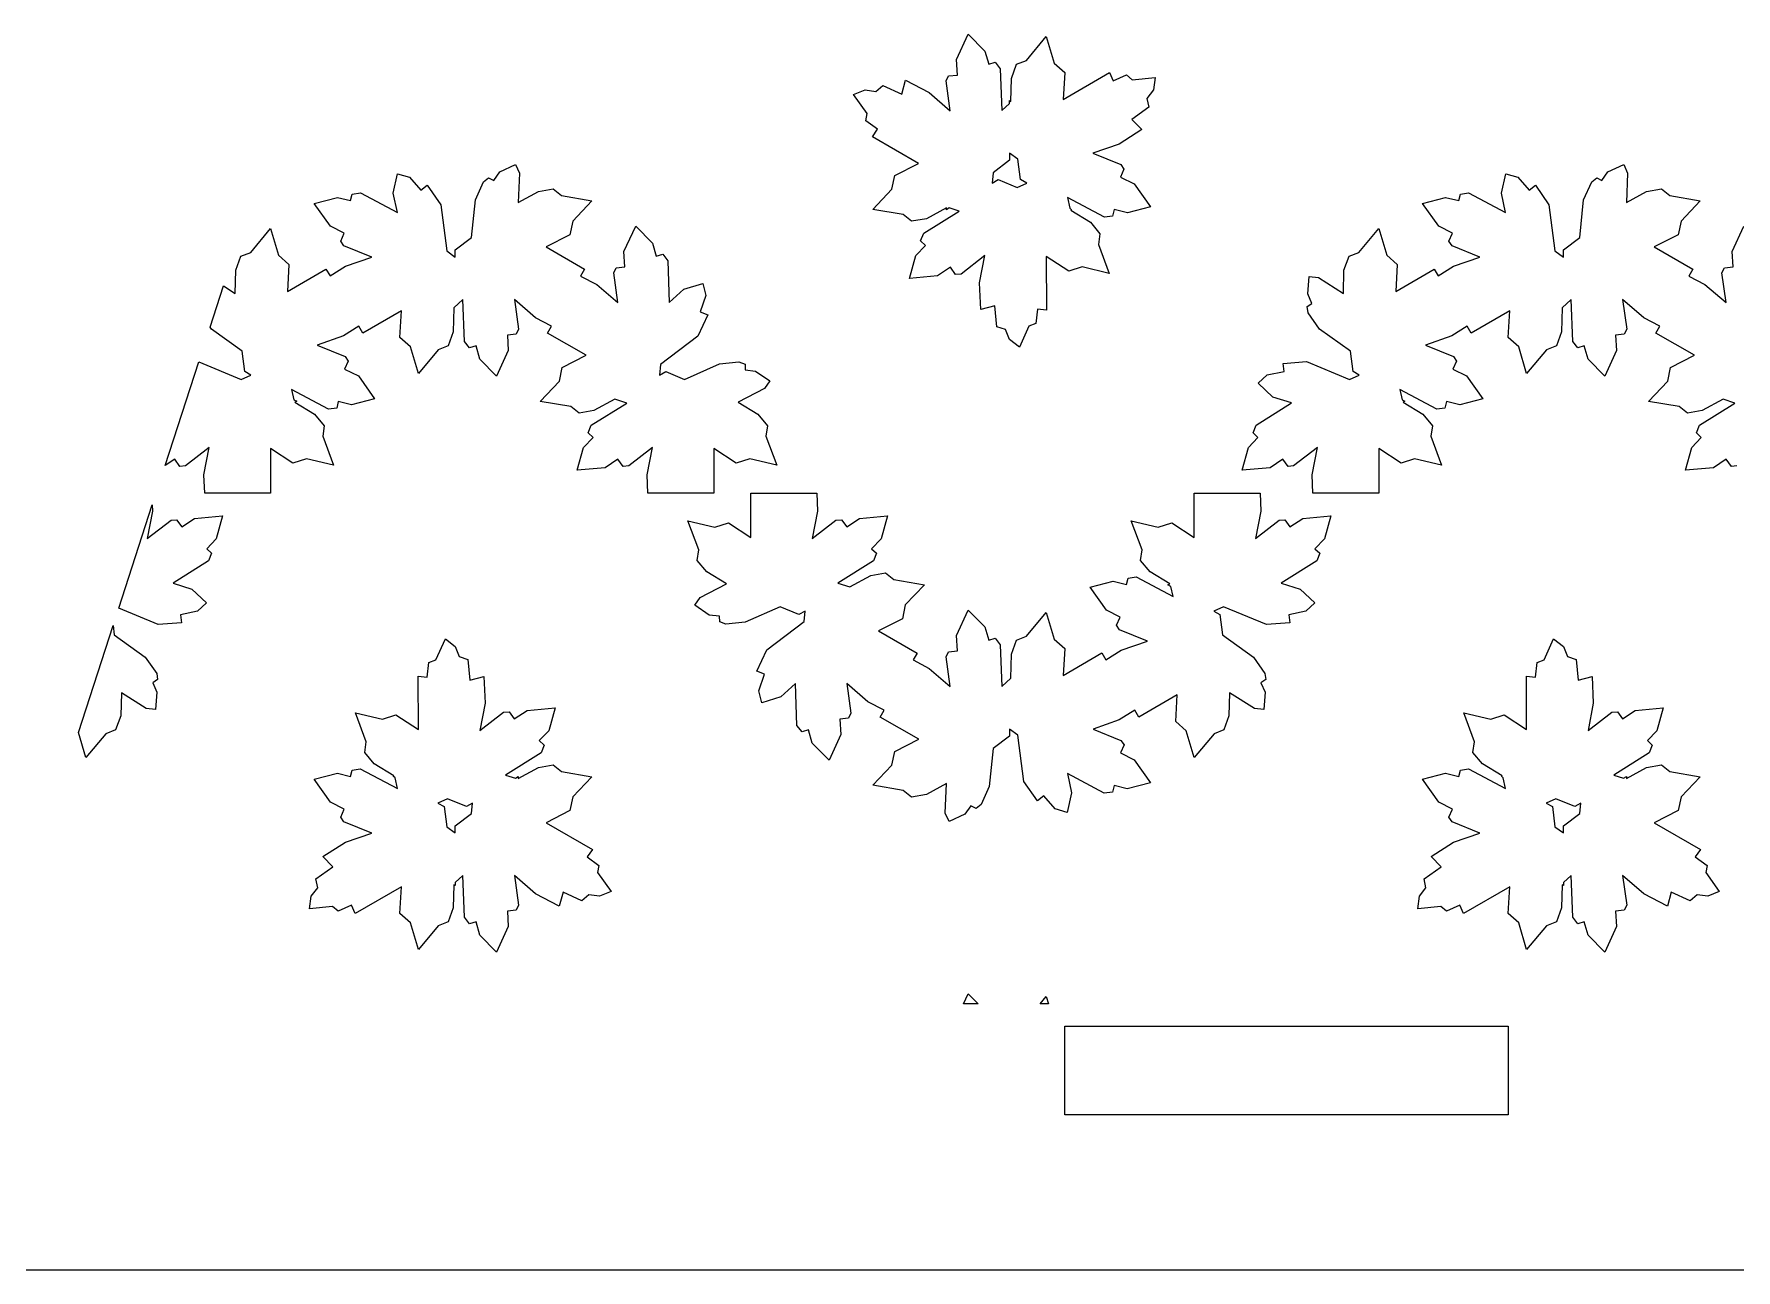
# Model space of a CAD drawing. Header units: metres. Extents: x 20 to 1108, y 20 to 485.
# Drawn here: x 273 to 349.7, y 253.8 to 309.6 of the extents above; entities that cross this region are included whole.
import ezdxf

# ---------------------------------------------------------------- set-up
doc = ezdxf.new("R2010")
doc.units = ezdxf.units.M

msp = doc.modelspace()

# ---------------------------------------------------------------- linework, layer by layer
for p, q in [((314.574, 308.428), (315.102, 309.583)), ((315.102, 309.583), (315.856, 308.816)), ((317.734, 308.394), (318.629, 309.467)), ((318.629, 309.467), (318.987, 308.264)), ((315.856, 308.816), (316.029, 308.22)), ((314.615, 307.734), (314.574, 308.428)), ((316.029, 308.22), (316.32, 308.307)), ((316.32, 308.307), (316.547, 308.015)), ((316.547, 308.015), (316.616, 306.127)), ((317.056, 307.583), (317.287, 308.218)), ((317.287, 308.218), (317.734, 308.394)), ((318.987, 308.264), (319.458, 307.842)), ((310.941, 306.996), (311.248, 307.266)), ((311.248, 307.266), (312.103, 306.876)), ((312.103, 306.876), (312.274, 307.506)), ((312.274, 307.506), (313.343, 306.949)), ((314.112, 307.472), (314.22, 307.695)), ((314.297, 306.125), (314.112, 307.472)), ((314.22, 307.695), (314.615, 307.734)), ((317.031, 306.541), (317.056, 307.583)), ((319.393, 306.634), (321.478, 307.845)), ((319.458, 307.842), (319.393, 306.634)), ((321.478, 307.845), (321.648, 307.469)), ((321.648, 307.469), (322.245, 307.741)), ((322.245, 307.741), (322.505, 307.523)), ((322.505, 307.523), (323.543, 307.627)), ((323.543, 307.627), (323.467, 307.068)), ((309.934, 306.849), (310.457, 307.063)), ((310.544, 306), (309.934, 306.849)), ((310.457, 307.063), (310.941, 306.996)), ((313.343, 306.949), (314.297, 306.125)), ((316.616, 306.127), (316.964, 306.445)), ((316.964, 306.445), (316.964, 306.58)), ((316.964, 306.58), (317.031, 306.541)), ((323.467, 307.068), (323.168, 306.681)), ((323.168, 306.681), (323.247, 306.28)), ((310.485, 305.67), (310.544, 306)), ((311.019, 305.286), (310.485, 305.67)), ((323.247, 306.28), (322.483, 305.735)), ((322.483, 305.735), (322.943, 305.272)), ((310.779, 304.951), (311.019, 305.286)), ((312.868, 303.75), (310.779, 304.951)), ((322.943, 305.272), (321.922, 304.621)), ((316.964, 304.21), (316.963, 303.891)), ((317.348, 303.933), (316.964, 304.21)), ((321.922, 304.621), (320.734, 304.212)), ((320.734, 304.212), (321.992, 303.7)), ((293.697, 302.982), (293.969, 303.361)), ((293.969, 303.361), (294.682, 303.699)), ((294.682, 303.699), (294.855, 303.31)), ((294.855, 303.31), (294.797, 301.982)), ((311.789, 303.202), (312.868, 303.75)), ((316.229, 303.329), (316.181, 302.859)), ((316.963, 303.891), (316.229, 303.329)), ((317.468, 303.019), (317.348, 303.933)), ((322.133, 303.492), (321.972, 303.131)), ((321.992, 303.7), (322.133, 303.492)), ((343.697, 302.982), (343.969, 303.361)), ((343.969, 303.361), (344.682, 303.699)), ((344.682, 303.699), (344.855, 303.31)), ((344.855, 303.31), (344.797, 301.982)), ((289.158, 302.397), (289.363, 303.283)), ((289.363, 303.283), (289.896, 303.123)), ((289.896, 303.123), (290.412, 302.535)), ((290.412, 302.535), (290.702, 302.759)), ((290.702, 302.759), (291.305, 301.882)), ((292.87, 302.109), (293.239, 302.92)), ((293.239, 302.92), (293.464, 303.103)), ((293.464, 303.103), (293.697, 302.982)), ((295.71, 302.479), (296.376, 302.597)), ((296.376, 302.597), (296.753, 302.296)), ((310.796, 301.672), (311.663, 302.584)), ((311.663, 302.584), (311.789, 303.202)), ((316.181, 302.859), (316.46, 303.018)), ((316.46, 303.018), (317.31, 302.664)), ((317.31, 302.664), (317.743, 302.859)), ((317.743, 302.859), (317.468, 303.019)), ((321.972, 303.131), (322.59, 302.822)), ((322.59, 302.822), (323.326, 301.786)), ((339.158, 302.397), (339.363, 303.283)), ((339.363, 303.283), (339.896, 303.123)), ((339.896, 303.123), (340.412, 302.535)), ((340.412, 302.535), (340.702, 302.759)), ((340.702, 302.759), (341.305, 301.882)), ((342.87, 302.109), (343.239, 302.92)), ((343.239, 302.92), (343.464, 303.103)), ((343.464, 303.103), (343.697, 302.982)), ((345.71, 302.479), (346.376, 302.597)), ((346.376, 302.597), (346.753, 302.296)), ((285.601, 301.944), (286.644, 302.216)), ((286.336, 300.908), (285.601, 301.944)), ((286.644, 302.216), (287.242, 302.068)), ((287.242, 302.068), (287.313, 302.363)), ((287.313, 302.363), (287.681, 302.416)), ((287.681, 302.416), (289.349, 301.529)), ((289.349, 301.529), (289.158, 302.397)), ((291.305, 301.882), (291.578, 299.799)), ((292.698, 300.402), (292.87, 302.109)), ((294.797, 301.982), (295.71, 302.479)), ((296.753, 302.296), (298.13, 302.06)), ((298.13, 302.06), (297.263, 301.147)), ((321.248, 301.315), (319.577, 302.202)), ((319.577, 302.202), (319.682, 301.726)), ((323.326, 301.786), (322.284, 301.516)), ((335.601, 301.944), (336.644, 302.216)), ((336.336, 300.908), (335.601, 301.944)), ((336.644, 302.216), (337.242, 302.068)), ((337.242, 302.068), (337.313, 302.363)), ((337.313, 302.363), (337.681, 302.416)), ((337.681, 302.416), (339.349, 301.529)), ((339.349, 301.529), (339.158, 302.397)), ((341.305, 301.882), (341.578, 299.799)), ((342.698, 300.402), (342.87, 302.109)), ((344.797, 301.982), (345.71, 302.479)), ((346.753, 302.296), (348.13, 302.06)), ((348.13, 302.06), (347.263, 301.147)), ((297.263, 301.147), (297.135, 300.529)), ((312.173, 301.437), (310.796, 301.672)), ((312.549, 301.136), (312.173, 301.437)), ((313.216, 301.253), (312.549, 301.136)), ((313.095, 300.598), (314.698, 301.599)), ((314.129, 301.749), (313.216, 301.253)), ((314.125, 301.655), (314.129, 301.749)), ((314.251, 301.739), (314.125, 301.655)), ((314.698, 301.599), (314.251, 301.739)), ((319.682, 301.726), (319.758, 301.649)), ((319.758, 301.649), (319.731, 301.634)), ((319.731, 301.634), (320.617, 301.094)), ((320.617, 301.094), (321.05, 300.574)), ((321.614, 301.369), (321.248, 301.315)), ((321.684, 301.664), (321.614, 301.369)), ((322.284, 301.516), (321.684, 301.664)), ((347.263, 301.147), (347.135, 300.529)), ((282.733, 299.734), (283.628, 300.807)), ((283.628, 300.807), (283.987, 299.605)), ((286.954, 300.602), (286.336, 300.908)), ((286.793, 300.239), (286.954, 300.602)), ((286.935, 300.031), (286.793, 300.239)), ((291.963, 299.841), (292.698, 300.402)), ((297.135, 300.529), (296.056, 299.982)), ((299.573, 299.767), (300.102, 300.919)), ((300.102, 300.919), (300.856, 300.154)), ((312.957, 300.251), (313.095, 300.598)), ((313.178, 300.044), (312.957, 300.251)), ((321.05, 300.574), (320.981, 300.095)), ((332.733, 299.734), (333.628, 300.807)), ((333.628, 300.807), (333.987, 299.605)), ((336.954, 300.602), (336.336, 300.908)), ((336.792, 300.239), (336.954, 300.602)), ((336.935, 300.031), (336.792, 300.239)), ((341.963, 299.841), (342.698, 300.402)), ((347.135, 300.529), (346.056, 299.982)), ((349.573, 299.767), (350.102, 300.919)), ((282.056, 298.923), (282.286, 299.558)), ((282.286, 299.558), (282.733, 299.734)), ((283.987, 299.605), (284.457, 299.183)), ((288.191, 299.521), (286.935, 300.031)), ((287.004, 299.11), (288.191, 299.521)), ((291.578, 299.799), (291.963, 299.521)), ((291.963, 299.521), (291.963, 299.841)), ((296.056, 299.982), (297.799, 298.981)), ((299.614, 299.074), (299.573, 299.767)), ((300.856, 300.154), (301.029, 299.56)), ((301.029, 299.56), (301.32, 299.647)), ((301.32, 299.647), (301.548, 299.354)), ((312.462, 298.561), (312.747, 299.595)), ((312.747, 299.595), (313.178, 300.044)), ((315.859, 299.591), (314.787, 298.757)), ((315.62, 298.356), (315.859, 299.591)), ((319.64, 298.883), (318.628, 299.542)), ((318.628, 299.542), (318.634, 297.131)), ((320.981, 300.095), (321.464, 298.785)), ((332.056, 298.923), (332.286, 299.558)), ((332.286, 299.558), (332.733, 299.734)), ((333.987, 299.605), (334.457, 299.183)), ((338.191, 299.521), (336.935, 300.031)), ((337.004, 299.11), (338.191, 299.521)), ((341.578, 299.799), (341.963, 299.521)), ((341.963, 299.521), (341.963, 299.841)), ((346.056, 299.982), (347.799, 298.981)), ((349.614, 299.074), (349.573, 299.767)), ((282.03, 297.883), (282.056, 298.923)), ((284.457, 299.183), (284.391, 297.974)), ((284.391, 297.974), (286.13, 298.983)), ((286.13, 298.983), (286.311, 298.669)), ((286.311, 298.669), (287.004, 299.11)), ((297.799, 298.981), (297.617, 298.666)), ((299.112, 298.812), (299.222, 299.036)), ((299.296, 297.465), (299.112, 298.812)), ((299.222, 299.036), (299.614, 299.074)), ((301.548, 299.354), (301.616, 297.467)), ((314.304, 299.062), (313.726, 298.68)), ((314.534, 298.739), (314.304, 299.062)), ((314.787, 298.757), (314.534, 298.739)), ((320.245, 299.079), (319.64, 298.883)), ((321.464, 298.785), (320.245, 299.079)), ((332.03, 297.883), (332.056, 298.923)), ((334.457, 299.183), (334.391, 297.974)), ((334.391, 297.974), (336.13, 298.983)), ((336.13, 298.983), (336.311, 298.669)), ((336.311, 298.669), (337.004, 299.11)), ((347.799, 298.981), (347.617, 298.666)), ((349.112, 298.812), (349.222, 299.036)), ((349.296, 297.465), (349.112, 298.812)), ((349.222, 299.036), (349.614, 299.074)), ((280.9, 296.357), (281.504, 298.217)), ((281.504, 298.217), (282.03, 297.883)), ((297.617, 298.666), (298.344, 298.289)), ((298.344, 298.289), (299.296, 297.465)), ((301.616, 297.467), (302.272, 298.068)), ((302.272, 298.068), (303.139, 298.333)), ((303.139, 298.333), (303.269, 297.79)), ((313.726, 298.68), (312.462, 298.561)), ((315.674, 297.15), (315.62, 298.356)), ((330.421, 297.856), (330.487, 298.642)), ((330.487, 298.642), (330.906, 298.597)), ((330.906, 298.597), (332.03, 297.883)), ((347.617, 298.666), (348.344, 298.289)), ((348.344, 298.289), (349.296, 297.465)), ((291.899, 297.227), (291.872, 296.149)), ((292.311, 297.605), (291.899, 297.227)), ((292.379, 295.717), (292.311, 297.605)), ((295.581, 296.784), (294.631, 297.608)), ((294.631, 297.608), (294.816, 296.262)), ((303.269, 297.79), (303.018, 297.048)), ((316.306, 297.317), (315.674, 297.15)), ((316.393, 296.381), (316.306, 297.317)), ((318.224, 297.174), (318.158, 296.518)), ((318.634, 297.131), (318.224, 297.174)), ((330.392, 297.288), (330.614, 297.43)), ((330.436, 297.007), (330.392, 297.288)), ((330.614, 297.43), (330.421, 297.856)), ((341.899, 297.227), (341.872, 296.149)), ((342.311, 297.605), (341.899, 297.227)), ((342.379, 295.717), (342.311, 297.605)), ((345.581, 296.784), (344.631, 297.608)), ((344.631, 297.608), (344.816, 296.262)), ((287.615, 296.403), (286.924, 295.961)), ((287.795, 296.09), (287.615, 296.403)), ((289.534, 297.099), (287.795, 296.09)), ((289.468, 295.889), (289.534, 297.099)), ((296.308, 296.404), (295.581, 296.784)), ((296.128, 296.092), (296.308, 296.404)), ((303.358, 296.908), (302.902, 295.951)), ((303.018, 297.048), (303.358, 296.908)), ((317.84, 296.405), (317.411, 295.451)), ((318.158, 296.518), (317.84, 296.405)), ((330.957, 296.276), (330.436, 297.007)), ((337.615, 296.403), (336.924, 295.961)), ((337.795, 296.09), (337.615, 296.403)), ((339.534, 297.099), (337.795, 296.09)), ((339.468, 295.889), (339.534, 297.099)), ((346.308, 296.404), (345.581, 296.784)), ((346.128, 296.092), (346.308, 296.404)), ((280.957, 296.276), (280.9, 296.357)), ((282.346, 295.273), (280.957, 296.276)), ((286.924, 295.961), (285.733, 295.552)), ((289.939, 295.466), (289.468, 295.889)), ((291.872, 296.149), (291.639, 295.514)), ((292.606, 295.425), (292.379, 295.717)), ((294.706, 296.036), (294.312, 295.997)), ((294.312, 295.997), (294.354, 295.305)), ((294.816, 296.262), (294.706, 296.036)), ((297.87, 295.091), (296.128, 296.092)), ((302.902, 295.951), (301.229, 294.668)), ((316.782, 296.249), (316.393, 296.381)), ((316.966, 295.798), (316.782, 296.249)), ((317.411, 295.451), (316.966, 295.798)), ((332.346, 295.273), (330.957, 296.276)), ((336.924, 295.961), (335.733, 295.552)), ((339.939, 295.466), (339.468, 295.889)), ((341.872, 296.149), (341.639, 295.514)), ((342.606, 295.425), (342.379, 295.717)), ((344.706, 296.036), (344.312, 295.997)), ((344.312, 295.997), (344.354, 295.305)), ((344.816, 296.262), (344.706, 296.036)), ((347.87, 295.091), (346.128, 296.092)), ((282.467, 294.359), (282.346, 295.273)), ((285.733, 295.552), (286.992, 295.04)), ((286.992, 295.04), (287.133, 294.832)), ((290.297, 294.265), (289.939, 295.466)), ((291.193, 295.338), (290.297, 294.265)), ((291.639, 295.514), (291.193, 295.338)), ((292.898, 295.511), (292.606, 295.425)), ((293.071, 294.917), (292.898, 295.511)), ((293.825, 294.151), (293.071, 294.917)), ((294.354, 295.305), (293.825, 294.151)), ((296.791, 294.542), (297.87, 295.091)), ((332.467, 294.359), (332.346, 295.273)), ((335.733, 295.552), (336.992, 295.04)), ((336.992, 295.04), (337.133, 294.832)), ((340.297, 294.265), (339.939, 295.466)), ((341.193, 295.338), (340.297, 294.265)), ((341.639, 295.514), (341.193, 295.338)), ((342.898, 295.511), (342.606, 295.425)), ((343.071, 294.917), (342.898, 295.511)), ((343.825, 294.151), (343.071, 294.917)), ((344.354, 295.305), (343.825, 294.151)), ((346.791, 294.542), (347.87, 295.091)), ((278.871, 290.115), (280.394, 294.799)), ((280.394, 294.799), (282.309, 294.004)), ((282.309, 294.004), (282.742, 294.198)), ((282.742, 294.198), (282.467, 294.359)), ((287.133, 294.832), (286.971, 294.471)), ((286.971, 294.471), (287.589, 294.163)), ((287.589, 294.163), (288.325, 293.126)), ((296.662, 293.925), (296.791, 294.542)), ((301.229, 294.668), (301.182, 294.196)), ((301.182, 294.196), (301.459, 294.358)), ((301.459, 294.358), (302.31, 294.004)), ((302.31, 294.004), (303.885, 294.707)), ((303.885, 294.707), (304.763, 294.791)), ((304.763, 294.791), (305.034, 294.689)), ((305.034, 294.689), (305.046, 294.427)), ((305.046, 294.427), (305.514, 294.381)), ((305.514, 294.381), (306.16, 293.931)), ((328.185, 293.826), (328.591, 294.207)), ((328.591, 294.207), (329.358, 294.362)), ((329.31, 294.725), (330.371, 294.809)), ((329.358, 294.362), (329.31, 294.725)), ((330.371, 294.809), (332.309, 294.004)), ((332.309, 294.004), (332.742, 294.198)), ((332.742, 294.198), (332.467, 294.359)), ((337.133, 294.832), (336.971, 294.471)), ((336.971, 294.471), (337.589, 294.163)), ((337.589, 294.163), (338.325, 293.126)), ((346.662, 293.925), (346.791, 294.542)), ((286.245, 292.654), (284.577, 293.542)), ((284.577, 293.542), (284.678, 293.083)), ((295.796, 293.013), (296.662, 293.925)), ((305.909, 293.588), (304.73, 292.974)), ((306.16, 293.931), (305.909, 293.588)), ((328.849, 293.206), (328.185, 293.826)), ((336.245, 292.654), (334.577, 293.542)), ((334.577, 293.542), (334.678, 293.083)), ((345.796, 293.013), (346.662, 293.925)), ((284.678, 293.083), (284.81, 293.017)), ((284.81, 293.017), (284.729, 292.974)), ((284.729, 292.974), (285.617, 292.434)), ((286.613, 292.708), (286.245, 292.654)), ((286.683, 293.003), (286.613, 292.708)), ((287.282, 292.856), (286.683, 293.003)), ((288.325, 293.126), (287.282, 292.856)), ((297.174, 292.776), (295.796, 293.013)), ((297.551, 292.476), (297.174, 292.776)), ((298.217, 292.593), (297.551, 292.476)), ((298.095, 291.938), (299.698, 292.937)), ((299.16, 293.107), (298.217, 292.593)), ((299.698, 292.937), (299.16, 293.107)), ((304.73, 292.974), (305.617, 292.434)), ((328.095, 291.938), (329.697, 292.938)), ((329.697, 292.938), (328.849, 293.206)), ((334.678, 293.083), (334.81, 293.017)), ((334.81, 293.017), (334.729, 292.974)), ((334.729, 292.974), (335.617, 292.434)), ((336.613, 292.708), (336.245, 292.654)), ((336.683, 293.003), (336.613, 292.708)), ((337.282, 292.856), (336.683, 293.003)), ((338.325, 293.126), (337.282, 292.856)), ((347.174, 292.776), (345.796, 293.013)), ((347.551, 292.476), (347.174, 292.776)), ((348.217, 292.593), (347.551, 292.476)), ((348.095, 291.938), (349.698, 292.937)), ((349.16, 293.107), (348.217, 292.593)), ((349.698, 292.937), (349.16, 293.107)), ((285.617, 292.434), (286.05, 291.914)), ((286.05, 291.914), (285.98, 291.435)), ((297.957, 291.591), (298.095, 291.938)), ((305.617, 292.434), (306.05, 291.914)), ((306.05, 291.914), (305.981, 291.435)), ((327.958, 291.591), (328.095, 291.938)), ((335.617, 292.434), (336.05, 291.914)), ((336.05, 291.914), (335.98, 291.435)), ((347.957, 291.591), (348.095, 291.938)), ((285.98, 291.435), (286.464, 290.126)), ((297.747, 290.935), (298.178, 291.384)), ((298.178, 291.384), (297.957, 291.591)), ((305.981, 291.435), (306.464, 290.126)), ((327.747, 290.935), (328.178, 291.384)), ((328.178, 291.384), (327.958, 291.591)), ((335.98, 291.435), (336.464, 290.126)), ((347.747, 290.935), (348.178, 291.384)), ((348.178, 291.384), (347.957, 291.591)), ((279.304, 290.401), (278.871, 290.115)), ((279.534, 290.079), (279.304, 290.401)), ((280.858, 290.931), (279.786, 290.097)), ((280.619, 289.695), (280.858, 290.931)), ((284.641, 290.223), (283.627, 290.882)), ((283.627, 290.882), (283.632, 288.874)), ((285.245, 290.418), (284.641, 290.223)), ((286.464, 290.126), (285.245, 290.418)), ((297.461, 289.901), (297.747, 290.935)), ((299.304, 290.401), (298.727, 290.02)), ((299.535, 290.079), (299.304, 290.401)), ((300.859, 290.932), (299.787, 290.097)), ((300.62, 289.695), (300.859, 290.932)), ((304.641, 290.223), (303.628, 290.882)), ((303.628, 290.882), (303.633, 288.874)), ((305.246, 290.418), (304.641, 290.223)), ((306.464, 290.126), (305.246, 290.418)), ((327.462, 289.901), (327.747, 290.935)), ((329.305, 290.401), (328.726, 290.02)), ((329.534, 290.079), (329.305, 290.401)), ((330.858, 290.931), (329.786, 290.097)), ((330.619, 289.695), (330.858, 290.931)), ((334.641, 290.223), (333.627, 290.882)), ((333.627, 290.882), (333.632, 288.874)), ((335.245, 290.418), (334.641, 290.223)), ((336.464, 290.126), (335.245, 290.418)), ((347.461, 289.901), (347.747, 290.935)), ((349.304, 290.401), (348.727, 290.02)), ((349.535, 290.079), (349.304, 290.401)), ((279.786, 290.097), (279.534, 290.079)), ((280.657, 288.874), (280.619, 289.695)), ((298.727, 290.02), (297.461, 289.901)), ((299.787, 290.097), (299.535, 290.079)), ((300.657, 288.874), (300.62, 289.695)), ((328.726, 290.02), (327.462, 289.901)), ((329.786, 290.097), (329.534, 290.079)), ((330.657, 288.874), (330.619, 289.695)), ((348.727, 290.02), (347.461, 289.901)), ((349.787, 290.097), (349.535, 290.079)), ((283.632, 288.874), (280.657, 288.874)), ((303.633, 288.874), (300.657, 288.874)), ((305.298, 286.867), (305.293, 288.876)), ((305.293, 288.876), (308.27, 288.876)), ((308.27, 288.876), (308.306, 288.054)), ((325.299, 286.867), (325.294, 288.876)), ((325.294, 288.876), (328.27, 288.876)), ((328.27, 288.876), (328.307, 288.054)), ((333.632, 288.874), (330.657, 288.874)), ((276.781, 283.678), (278.294, 288.337)), ((278.307, 288.054), (278.069, 286.818)), ((278.294, 288.337), (278.307, 288.054)), ((308.306, 288.054), (308.068, 286.818)), ((328.307, 288.054), (328.069, 286.818)), ((278.069, 286.818), (279.14, 287.652)), ((279.14, 287.652), (279.392, 287.671)), ((279.392, 287.671), (279.622, 287.349)), ((279.622, 287.349), (280.201, 287.731)), ((280.201, 287.731), (281.464, 287.85)), ((281.464, 287.85), (281.179, 286.815)), ((302.946, 286.316), (302.462, 287.624)), ((302.462, 287.624), (303.68, 287.331)), ((303.68, 287.331), (304.285, 287.526)), ((304.285, 287.526), (305.298, 286.867)), ((308.068, 286.818), (309.139, 287.652)), ((309.139, 287.652), (309.391, 287.671)), ((309.391, 287.671), (309.622, 287.349)), ((309.622, 287.349), (310.2, 287.731)), ((310.2, 287.731), (311.465, 287.85)), ((311.465, 287.85), (311.179, 286.815)), ((322.947, 286.316), (322.462, 287.624)), ((322.462, 287.624), (323.681, 287.331)), ((323.681, 287.331), (324.285, 287.526)), ((324.285, 287.526), (325.299, 286.867)), ((328.069, 286.818), (329.14, 287.652)), ((329.14, 287.652), (329.392, 287.671)), ((329.392, 287.671), (329.621, 287.349)), ((329.621, 287.349), (330.201, 287.731)), ((330.201, 287.731), (331.464, 287.85)), ((331.464, 287.85), (331.179, 286.815)), ((281.179, 286.815), (280.748, 286.365)), ((311.179, 286.815), (310.748, 286.365)), ((331.179, 286.815), (330.748, 286.365)), ((280.831, 285.813), (279.23, 284.813)), ((280.748, 286.365), (280.968, 286.159)), ((280.968, 286.159), (280.831, 285.813)), ((302.876, 285.835), (302.946, 286.316)), ((303.309, 285.317), (302.876, 285.835)), ((310.831, 285.813), (309.229, 284.813)), ((310.748, 286.365), (310.969, 286.159)), ((310.969, 286.159), (310.831, 285.813)), ((322.876, 285.835), (322.947, 286.316)), ((323.309, 285.317), (322.876, 285.835)), ((330.831, 285.813), (329.23, 284.813)), ((330.748, 286.365), (330.968, 286.159)), ((330.968, 286.159), (330.831, 285.813)), ((304.197, 284.776), (303.309, 285.317)), ((309.766, 284.643), (310.709, 285.157)), ((310.709, 285.157), (311.375, 285.275)), ((311.375, 285.275), (311.752, 284.974)), ((311.752, 284.974), (313.13, 284.737)), ((320.602, 284.624), (321.645, 284.895)), ((321.645, 284.895), (322.243, 284.746)), ((322.243, 284.746), (322.314, 285.042)), ((322.314, 285.042), (322.681, 285.096)), ((322.681, 285.096), (324.349, 284.208)), ((324.198, 284.776), (323.309, 285.317)), ((279.23, 284.813), (280.077, 284.544)), ((280.077, 284.544), (280.742, 283.924)), ((302.766, 283.819), (303.017, 284.162)), ((303.017, 284.162), (304.197, 284.776)), ((309.229, 284.813), (309.766, 284.643)), ((313.13, 284.737), (312.264, 283.825)), ((321.337, 283.587), (320.602, 284.624)), ((324.117, 284.733), (324.198, 284.776)), ((324.248, 284.666), (324.117, 284.733)), ((324.349, 284.208), (324.248, 284.666)), ((329.23, 284.813), (330.077, 284.544)), ((330.077, 284.544), (330.742, 283.924)), ((278.554, 282.942), (276.781, 283.678)), ((280.335, 283.543), (279.569, 283.388)), ((279.569, 283.388), (279.617, 283.025)), ((280.742, 283.924), (280.335, 283.543)), ((303.412, 283.369), (302.766, 283.819)), ((303.88, 283.323), (303.412, 283.369)), ((306.617, 283.745), (305.041, 283.043)), ((307.467, 283.393), (306.617, 283.745)), ((307.744, 283.554), (307.467, 283.393)), ((307.698, 283.082), (307.744, 283.554)), ((312.264, 283.825), (312.135, 283.208)), ((314.573, 282.444), (315.102, 283.599)), ((315.102, 283.599), (315.856, 282.833)), ((317.734, 282.412), (318.629, 283.485)), ((318.629, 283.485), (318.988, 282.284)), ((321.955, 283.279), (321.337, 283.587)), ((326.617, 283.745), (326.184, 283.552)), ((326.184, 283.552), (326.459, 283.392)), ((326.459, 283.392), (326.58, 282.477)), ((328.555, 282.942), (326.617, 283.745)), ((330.335, 283.543), (329.569, 283.388)), ((329.569, 283.388), (329.617, 283.025)), ((330.742, 283.924), (330.335, 283.543)), ((274.96, 278.076), (276.525, 282.894)), ((276.525, 282.894), (276.58, 282.477)), ((279.617, 283.025), (278.554, 282.942)), ((303.893, 283.062), (303.88, 283.323)), ((304.163, 282.959), (303.893, 283.062)), ((305.041, 283.043), (304.163, 282.959)), ((306.025, 281.799), (307.698, 283.082)), ((312.135, 283.208), (311.056, 282.659)), ((311.056, 282.659), (312.798, 281.658)), ((315.856, 282.833), (316.029, 282.239)), ((321.793, 282.918), (321.955, 283.279)), ((321.935, 282.71), (321.793, 282.918)), ((323.194, 282.198), (321.935, 282.71)), ((329.617, 283.025), (328.555, 282.942)), ((276.58, 282.477), (277.969, 281.474)), ((291.086, 281.345), (291.515, 282.298)), ((291.515, 282.298), (291.96, 281.952)), ((291.96, 281.952), (292.145, 281.5)), ((314.615, 281.753), (314.573, 282.444)), ((316.029, 282.239), (316.321, 282.325)), ((316.321, 282.325), (316.547, 282.033)), ((316.547, 282.033), (316.616, 280.146)), ((317.054, 281.601), (317.287, 282.235)), ((317.287, 282.235), (317.734, 282.412)), ((318.988, 282.284), (319.458, 281.861)), ((319.458, 281.861), (319.393, 280.651)), ((322.002, 281.789), (323.194, 282.198)), ((326.58, 282.477), (327.969, 281.474)), ((341.086, 281.345), (341.515, 282.298)), ((341.515, 282.298), (341.96, 281.952)), ((341.96, 281.952), (342.145, 281.5)), ((277.969, 281.474), (278.491, 280.742)), ((290.702, 280.575), (290.769, 281.232)), ((290.769, 281.232), (291.086, 281.345)), ((292.145, 281.5), (292.534, 281.369)), ((292.534, 281.369), (292.62, 280.434)), ((305.569, 280.842), (306.025, 281.799)), ((312.798, 281.658), (312.618, 281.346)), ((312.618, 281.346), (313.345, 280.966)), ((314.111, 281.488), (314.22, 281.714)), ((314.295, 280.143), (314.111, 281.488)), ((314.22, 281.714), (314.615, 281.753)), ((317.028, 280.524), (317.054, 281.601)), ((319.393, 280.651), (321.131, 281.66)), ((321.131, 281.66), (321.312, 281.346)), ((321.312, 281.346), (322.002, 281.789)), ((327.969, 281.474), (328.491, 280.742)), ((340.702, 280.575), (340.769, 281.232)), ((340.769, 281.232), (341.086, 281.345)), ((342.145, 281.5), (342.534, 281.369)), ((342.534, 281.369), (342.62, 280.434)), ((278.534, 280.462), (278.313, 280.32)), ((278.313, 280.32), (278.505, 279.895)), ((278.491, 280.742), (278.534, 280.462)), ((290.298, 278.207), (290.292, 280.619)), ((290.292, 280.619), (290.702, 280.575)), ((292.62, 280.434), (293.252, 280.6)), ((293.252, 280.6), (293.306, 279.394)), ((305.909, 280.702), (305.569, 280.842)), ((305.658, 279.959), (305.909, 280.702)), ((307.311, 280.282), (306.655, 279.683)), ((307.378, 278.396), (307.311, 280.282)), ((310.582, 279.46), (309.63, 280.285)), ((309.63, 280.285), (309.815, 278.939)), ((313.345, 280.966), (314.295, 280.143)), ((316.616, 280.146), (317.028, 280.524)), ((328.534, 280.462), (328.313, 280.32)), ((328.313, 280.32), (328.505, 279.895)), ((328.491, 280.742), (328.534, 280.462)), ((340.298, 278.207), (340.292, 280.619)), ((340.292, 280.619), (340.702, 280.575)), ((342.62, 280.434), (343.252, 280.6)), ((343.252, 280.6), (343.306, 279.394)), ((276.897, 279.867), (276.87, 278.827)), ((278.021, 279.152), (276.897, 279.867)), ((278.505, 279.895), (278.44, 279.109)), ((305.787, 279.417), (305.658, 279.959)), ((306.655, 279.683), (305.787, 279.417)), ((324.535, 279.776), (322.796, 278.768)), ((324.469, 278.568), (324.535, 279.776)), ((326.897, 279.867), (326.87, 278.827)), ((328.021, 279.152), (326.897, 279.867)), ((328.505, 279.895), (328.44, 279.109)), ((276.87, 278.827), (276.64, 278.193)), ((278.44, 279.109), (278.021, 279.152)), ((287.946, 277.655), (287.462, 278.964)), ((287.462, 278.964), (288.681, 278.671)), ((288.681, 278.671), (289.286, 278.866)), ((289.286, 278.866), (290.298, 278.207)), ((293.306, 279.394), (293.068, 278.158)), ((293.068, 278.158), (294.139, 278.992)), ((294.139, 278.992), (294.392, 279.01)), ((294.392, 279.01), (294.622, 278.689)), ((294.622, 278.689), (295.201, 279.069)), ((295.201, 279.069), (296.464, 279.19)), ((296.464, 279.19), (296.179, 278.154)), ((309.815, 278.939), (309.704, 278.714)), ((311.309, 279.083), (310.582, 279.46)), ((311.127, 278.769), (311.309, 279.083)), ((312.87, 277.768), (311.127, 278.769)), ((322.616, 279.081), (321.922, 278.64)), ((322.796, 278.768), (322.616, 279.081)), ((326.87, 278.827), (326.64, 278.193)), ((328.44, 279.109), (328.021, 279.152)), ((337.946, 277.655), (337.462, 278.964)), ((337.462, 278.964), (338.681, 278.671)), ((338.681, 278.671), (339.286, 278.866)), ((339.286, 278.866), (340.298, 278.207)), ((343.306, 279.394), (343.068, 278.158)), ((343.068, 278.158), (344.139, 278.992)), ((344.139, 278.992), (344.392, 279.01)), ((344.392, 279.01), (344.622, 278.689)), ((344.622, 278.689), (345.201, 279.069)), ((345.201, 279.069), (346.464, 279.19)), ((346.464, 279.19), (346.179, 278.154)), ((275.298, 276.943), (274.96, 278.076)), ((276.194, 278.016), (275.298, 276.943)), ((276.64, 278.193), (276.194, 278.016)), ((296.179, 278.154), (295.748, 277.705)), ((307.607, 278.104), (307.378, 278.396)), ((307.898, 278.19), (307.607, 278.104)), ((308.071, 277.596), (307.898, 278.19)), ((309.354, 277.984), (308.825, 276.83)), ((309.704, 278.714), (309.313, 278.675)), ((309.313, 278.675), (309.354, 277.984)), ((317.348, 277.951), (316.963, 278.229)), ((316.963, 278.229), (316.963, 277.909)), ((321.922, 278.64), (320.736, 278.229)), ((320.736, 278.229), (321.992, 277.719)), ((324.94, 278.145), (324.469, 278.568)), ((325.298, 276.943), (324.94, 278.145)), ((326.194, 278.016), (325.298, 276.943)), ((326.64, 278.193), (326.194, 278.016)), ((346.179, 278.154), (345.748, 277.705)), ((287.876, 277.175), (287.946, 277.655)), ((295.748, 277.705), (295.969, 277.499)), ((295.969, 277.499), (295.831, 277.152)), ((308.825, 276.83), (308.071, 277.596)), ((311.663, 276.603), (311.791, 277.22)), ((311.791, 277.22), (312.87, 277.768)), ((316.229, 277.348), (316.056, 275.641)), ((316.963, 277.909), (316.229, 277.348)), ((317.621, 275.867), (317.348, 277.951)), ((322.134, 277.51), (321.972, 277.149)), ((321.992, 277.719), (322.134, 277.51)), ((337.876, 277.175), (337.946, 277.655)), ((345.748, 277.705), (345.969, 277.499)), ((345.969, 277.499), (345.831, 277.152)), ((287.313, 276.381), (287.678, 276.436)), ((287.678, 276.436), (289.349, 275.548)), ((288.309, 276.656), (287.876, 277.175)), ((289.196, 276.115), (288.309, 276.656)), ((295.831, 277.152), (294.229, 276.151)), ((294.797, 276.001), (295.71, 276.497)), ((295.71, 276.497), (296.377, 276.614)), ((296.377, 276.614), (296.753, 276.314)), ((310.796, 275.69), (311.663, 276.603)), ((321.972, 277.149), (322.59, 276.841)), ((322.59, 276.841), (323.326, 275.805)), ((337.313, 276.381), (337.678, 276.436)), ((337.678, 276.436), (339.349, 275.548)), ((338.309, 276.656), (337.876, 277.175)), ((339.196, 276.115), (338.309, 276.656)), ((345.831, 277.152), (344.229, 276.151)), ((344.797, 276.001), (345.71, 276.497)), ((345.71, 276.497), (346.377, 276.614)), ((346.377, 276.614), (346.753, 276.314)), ((285.601, 275.964), (286.643, 276.234)), ((286.336, 274.928), (285.601, 275.964)), ((286.643, 276.234), (287.242, 276.086)), ((287.242, 276.086), (287.313, 276.381)), ((289.168, 276.101), (289.196, 276.115)), ((289.244, 276.024), (289.168, 276.101)), ((289.349, 275.548), (289.244, 276.024)), ((294.229, 276.151), (294.675, 276.011)), ((294.675, 276.011), (294.801, 276.095)), ((294.801, 276.095), (294.797, 276.001)), ((296.753, 276.314), (298.13, 276.078)), ((298.13, 276.078), (297.263, 275.166)), ((312.173, 275.454), (310.796, 275.69)), ((314.129, 275.769), (313.216, 275.271)), ((314.072, 274.441), (314.129, 275.769)), ((318.224, 274.991), (317.621, 275.867)), ((321.245, 275.333), (319.577, 276.22)), ((319.577, 276.22), (319.769, 275.354)), ((321.684, 275.682), (321.614, 275.387)), ((322.283, 275.534), (321.684, 275.682)), ((323.326, 275.805), (322.283, 275.534)), ((335.601, 275.964), (336.643, 276.234)), ((336.336, 274.928), (335.601, 275.964)), ((336.643, 276.234), (337.242, 276.086)), ((337.242, 276.086), (337.313, 276.381)), ((339.168, 276.101), (339.196, 276.115)), ((339.244, 276.024), (339.168, 276.101)), ((339.349, 275.548), (339.244, 276.024)), ((344.229, 276.151), (344.675, 276.011)), ((344.675, 276.011), (344.801, 276.095)), ((344.801, 276.095), (344.797, 276.001)), ((346.753, 276.314), (348.13, 276.078)), ((348.13, 276.078), (347.263, 275.166)), ((286.954, 274.619), (286.336, 274.928)), ((291.617, 275.086), (291.183, 274.891)), ((291.183, 274.891), (291.458, 274.732)), ((292.466, 274.733), (291.617, 275.086)), ((292.745, 274.891), (292.466, 274.733)), ((292.698, 274.42), (292.745, 274.891)), ((297.263, 275.166), (297.137, 274.548)), ((312.55, 275.153), (312.173, 275.454)), ((313.216, 275.271), (312.55, 275.153)), ((316.056, 275.641), (315.688, 274.83)), ((318.514, 275.215), (318.224, 274.991)), ((319.031, 274.627), (318.514, 275.215)), ((319.769, 275.354), (319.564, 274.467)), ((321.614, 275.387), (321.245, 275.333)), ((336.954, 274.619), (336.336, 274.928)), ((341.617, 275.086), (341.183, 274.891)), ((341.183, 274.891), (341.458, 274.732)), ((342.466, 274.733), (341.617, 275.086)), ((342.745, 274.891), (342.466, 274.733)), ((342.698, 274.42), (342.745, 274.891)), ((347.263, 275.166), (347.137, 274.548)), ((286.793, 274.258), (286.954, 274.619)), ((286.935, 274.05), (286.793, 274.258)), ((291.458, 274.732), (291.578, 273.817)), ((291.963, 273.859), (292.698, 274.42)), ((297.137, 274.548), (296.058, 274)), ((314.244, 274.051), (314.072, 274.441)), ((314.957, 274.388), (314.244, 274.051)), ((315.23, 274.769), (314.957, 274.388)), ((315.462, 274.647), (315.23, 274.769)), ((315.688, 274.83), (315.462, 274.647)), ((319.564, 274.467), (319.031, 274.627)), ((336.793, 274.258), (336.954, 274.619)), ((336.935, 274.05), (336.793, 274.258)), ((341.458, 274.732), (341.578, 273.817)), ((341.963, 273.859), (342.698, 274.42)), ((347.137, 274.548), (346.058, 274)), ((288.193, 273.538), (286.935, 274.05)), ((287.004, 273.129), (288.193, 273.538)), ((291.578, 273.817), (291.962, 273.54)), ((291.962, 273.54), (291.963, 273.859)), ((296.058, 274), (298.148, 272.798)), ((338.193, 273.538), (336.935, 274.05)), ((337.004, 273.129), (338.193, 273.538)), ((341.578, 273.817), (341.962, 273.54)), ((341.962, 273.54), (341.963, 273.859)), ((346.058, 274), (348.148, 272.798)), ((285.984, 272.478), (287.004, 273.129)), ((298.148, 272.798), (297.908, 272.464)), ((335.984, 272.478), (337.004, 273.129)), ((348.148, 272.798), (347.908, 272.464)), ((285.679, 271.469), (286.444, 272.014)), ((286.444, 272.014), (285.984, 272.478)), ((297.908, 272.464), (298.442, 272.08)), ((298.442, 272.08), (298.382, 271.75)), ((335.679, 271.469), (336.444, 272.014)), ((336.444, 272.014), (335.984, 272.478)), ((347.908, 272.464), (348.442, 272.08)), ((348.442, 272.08), (348.382, 271.75)), ((285.459, 270.682), (285.758, 271.068)), ((285.758, 271.068), (285.679, 271.469)), ((289.534, 271.116), (287.449, 269.905)), ((289.468, 269.908), (289.534, 271.116)), ((291.896, 271.208), (291.87, 270.167)), ((291.962, 271.169), (291.896, 271.208)), ((292.311, 271.623), (291.962, 271.305)), ((291.962, 271.305), (291.962, 271.169)), ((292.379, 269.735), (292.311, 271.623)), ((295.583, 270.8), (294.629, 271.625)), ((294.629, 271.625), (294.815, 270.278)), ((298.382, 271.75), (298.992, 270.901)), ((335.459, 270.682), (335.758, 271.068)), ((335.758, 271.068), (335.679, 271.469)), ((339.534, 271.116), (337.449, 269.905)), ((339.468, 269.908), (339.534, 271.116)), ((341.896, 271.208), (341.87, 270.167)), ((341.962, 271.169), (341.896, 271.208)), ((342.311, 271.623), (341.962, 271.305)), ((341.962, 271.305), (341.962, 271.169)), ((342.379, 269.735), (342.311, 271.623)), ((345.583, 270.8), (344.629, 271.625)), ((344.629, 271.625), (344.815, 270.278)), ((348.382, 271.75), (348.992, 270.901)), ((285.383, 270.123), (285.459, 270.682)), ((296.653, 270.244), (295.583, 270.8)), ((296.824, 270.874), (296.653, 270.244)), ((297.678, 270.484), (296.824, 270.874)), ((297.986, 270.754), (297.678, 270.484)), ((298.469, 270.688), (297.986, 270.754)), ((298.992, 270.901), (298.469, 270.688)), ((335.383, 270.123), (335.459, 270.682)), ((346.653, 270.244), (345.583, 270.8)), ((346.824, 270.874), (346.653, 270.244)), ((347.678, 270.484), (346.824, 270.874)), ((347.986, 270.754), (347.678, 270.484)), ((348.469, 270.688), (347.986, 270.754)), ((348.992, 270.901), (348.469, 270.688)), ((286.421, 270.228), (285.383, 270.123)), ((286.681, 270.008), (286.421, 270.228)), ((287.279, 270.281), (286.681, 270.008)), ((287.449, 269.905), (287.279, 270.281)), ((289.94, 269.486), (289.468, 269.908)), ((291.639, 269.532), (291.193, 269.356)), ((291.87, 270.167), (291.639, 269.532)), ((292.607, 269.443), (292.379, 269.735)), ((292.898, 269.529), (292.607, 269.443)), ((293.071, 268.935), (292.898, 269.529)), ((294.706, 270.055), (294.312, 270.016)), ((294.312, 270.016), (294.353, 269.322)), ((294.815, 270.278), (294.706, 270.055)), ((336.421, 270.228), (335.383, 270.123)), ((336.681, 270.008), (336.421, 270.228)), ((337.279, 270.281), (336.681, 270.008)), ((337.449, 269.905), (337.279, 270.281)), ((339.94, 269.486), (339.468, 269.908)), ((341.639, 269.532), (341.193, 269.356)), ((341.87, 270.167), (341.639, 269.532)), ((342.607, 269.443), (342.379, 269.735)), ((342.898, 269.529), (342.607, 269.443)), ((343.071, 268.935), (342.898, 269.529)), ((344.706, 270.055), (344.312, 270.016)), ((344.312, 270.016), (344.353, 269.322)), ((344.815, 270.278), (344.706, 270.055)), ((290.297, 268.283), (289.94, 269.486)), ((291.193, 269.356), (290.297, 268.283)), ((293.825, 268.167), (293.071, 268.935)), ((294.353, 269.322), (293.825, 268.167)), ((340.297, 268.283), (339.94, 269.486)), ((341.193, 269.356), (340.297, 268.283)), ((343.825, 268.167), (343.071, 268.935)), ((344.353, 269.322), (343.825, 268.167)), ((314.894, 265.826), (315.102, 266.281)), ((315.549, 265.826), (314.894, 265.826)), ((315.102, 266.281), (315.549, 265.826)), ((318.346, 265.826), (318.629, 266.165)), ((318.73, 265.826), (318.346, 265.826)), ((318.629, 266.165), (318.73, 265.826)), ((319.463, 260.826), (319.463, 264.826)), ((319.463, 264.826), (339.463, 264.826)), ((339.463, 264.826), (339.463, 260.826)), ((339.463, 260.826), (319.463, 260.826)), ((254.463, 253.826), (404.463, 253.826))]:
    msp.add_line(p, q)

doc.saveas('drawing.dxf')
